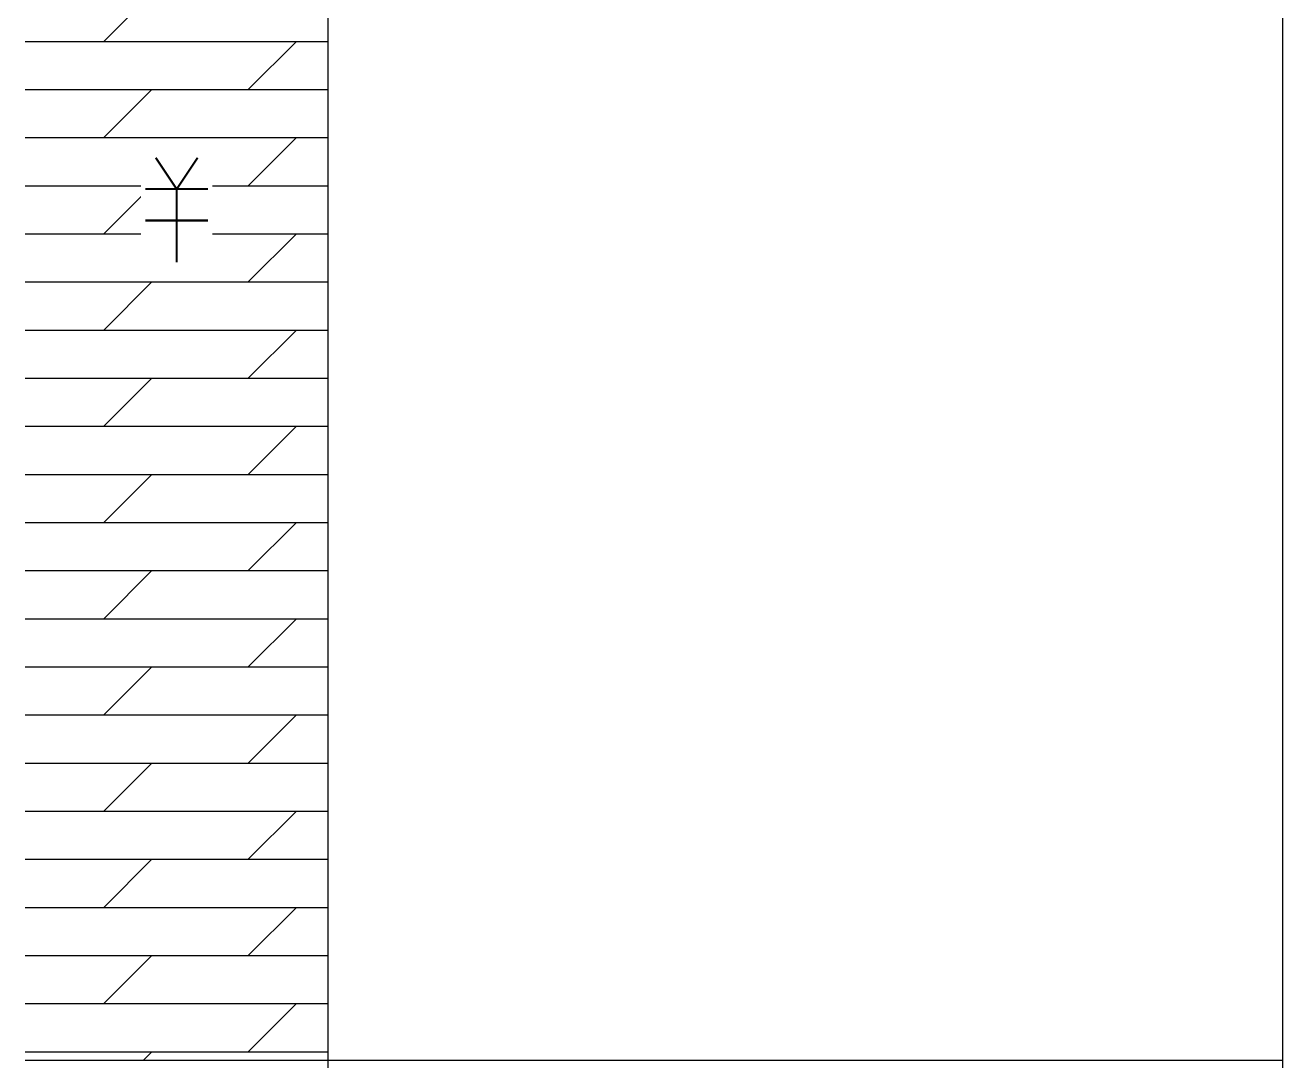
# Model space of a CAD drawing. Header units: millimetres. Extents: x 1264 to 9491, y 619 to 916.
# Drawn here: x 8710.9 to 8771.1, y 643.6 to 693.1 of the extents above; entities that cross this region are included whole.
import ezdxf

# ---------------------------------------------------------------- set-up
doc = ezdxf.new("R2010")
doc.units = ezdxf.units.MM

# ---------------------------------------------------------------- blocks, each defined once
blk = doc.blocks.new('FH_ZHONG.dwg', base_point=(0, 0.028))
blk.add_wipeout([(-1.7, -2.672), (1.7, -2.672), (1.7, 2.728), (-1.7, 2.728)])
at = {"color": 7, "const_width": 0.1}
for points in [[(-1, 2.528), (0, 1.028), (1, 2.528)], [(-1.5, 1.028), (1.5, 1.028)], [(0, 1.028), (0, -2.472)], [(-1.5, -0.472), (1.5, -0.472)]]:
    blk.add_lwpolyline(points, dxfattribs=at)

msp = doc.modelspace()

# ---------------------------------------------------------------- hatches: boundary and pattern name
at = {"linetype": 'Continuous'}
h = msp.add_hatch(dxfattribs=at)
h.set_pattern_fill('GKNHY1', scale=0.5, style=0, pattern_type=2)
h.set_pattern_definition([(0, (0, 0), (0, 2.3), []), (45, (0, 0), (4e-16, 4.5999997), [3.252691, -6.5053825])])
h.paths.add_polyline_path([(8710.939, 643.592), (8725.425, 643.592), (8725.425, 724.892), (8710.939, 724.892)])

# ---------------------------------------------------------------- linework, layer by layer
at = {"color": 0}
for points in [[(8725.425, 635.892), (8725.425, 819.892)], [(8725.425, 635.892), (8725.425, 819.892)], [(8771.055, 635.892), (8771.055, 819.892)], [(8771.055, 635.892), (8771.055, 819.892)], [(8725.425, 643.592), (8725.425, 724.892)], [(8771.055, 643.592), (8771.055, 724.892)], [(8725.425, 643.592), (8771.055, 643.592)]]:
    msp.add_lwpolyline(points, dxfattribs=at)
at = {"color": 7, "flags": 128}
msp.add_lwpolyline([(8710.939, 643.592), (8725.425, 643.592)], dxfattribs=at)

# ---------------------------------------------------------------- next in the draw order: block references
msp.add_blockref('FH_ZHONG.dwg', (8718.183, 684.242))

doc.saveas('drawing.dxf')
